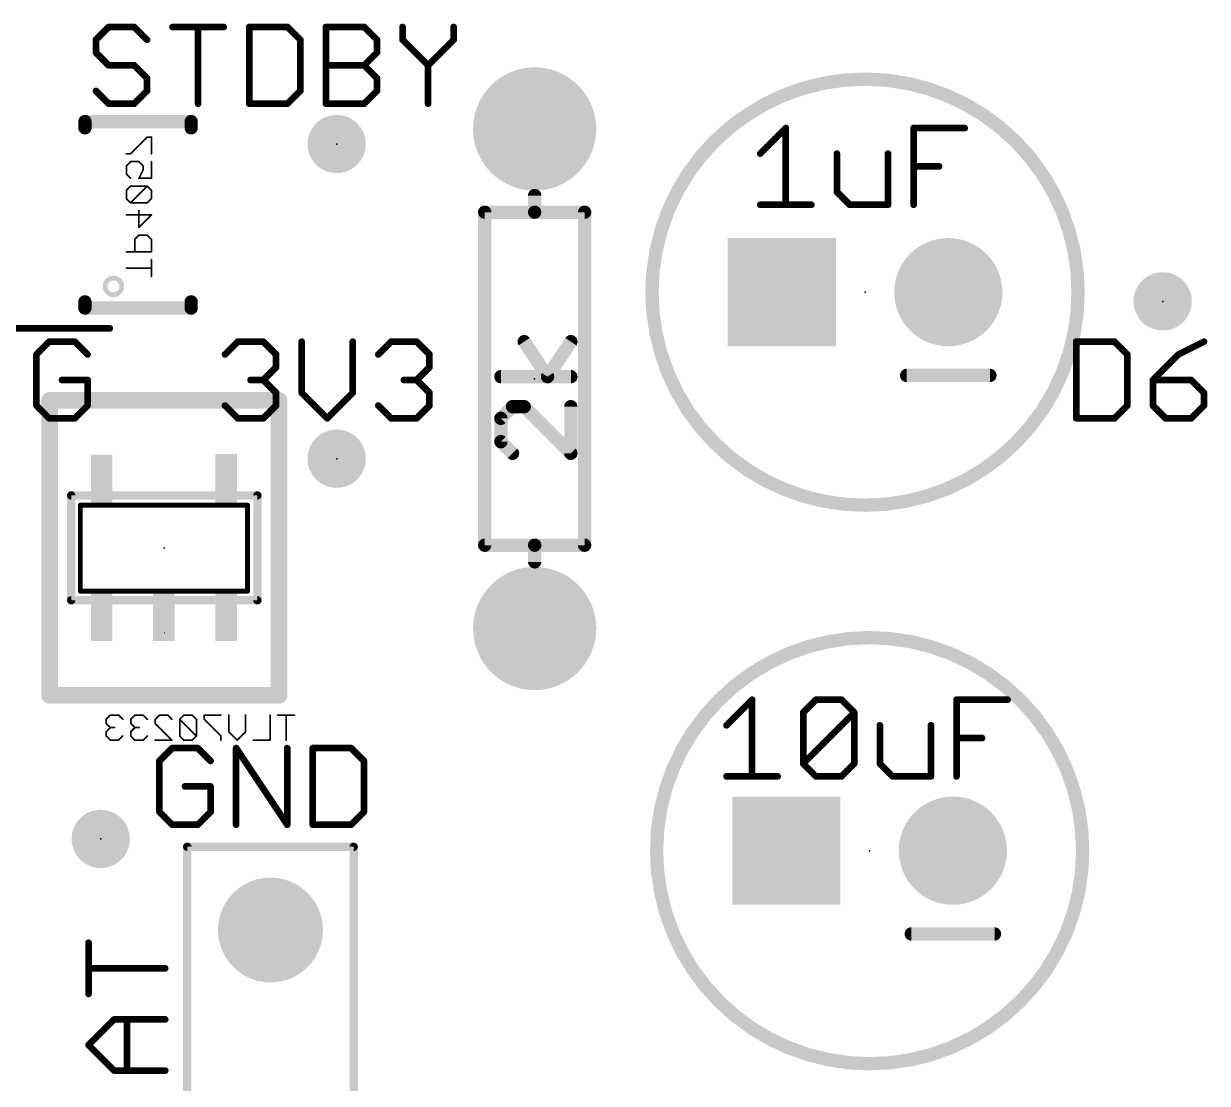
# Model space of a CAD drawing. Extents: x -2 to 100, y 0 to 44.
# Drawn here: x 13.23 to 31.28, y 12.07 to 28.24 of the extents above; entities that cross this region are included whole.
import ezdxf

# ---------------------------------------------------------------- set-up
doc = ezdxf.new("R2010")
doc.units = 0
for name, color, linetype in [('17', 94, 'CONTINUOUS'), ('21', 250, 'CONTINUOUS'), ('22', 250, 'CONTINUOUS'), ('23', 178, 'CONTINUOUS'), ('24', 178, 'CONTINUOUS'), ('25', 250, 'CONTINUOUS'), ('27', 250, 'CONTINUOUS'), ('28', 250, 'CONTINUOUS'), ('40', 174, 'CONTINUOUS'), ('52', 250, 'CONTINUOUS')]:
    doc.layers.add(name, color=color, linetype=linetype)

# ---------------------------------------------------------------- blocks, each defined once
blk = doc.blocks.new('ROUNDP')
at = {"const_width": 0.5}
blk.add_lwpolyline([(0, -0.25, 1), (0, 0.25, 1), (0, -0.25)], format="xyb", dxfattribs=at)
blk = doc.blocks.new('SQUAREP')
blk.add_solid([(-0.5, -0.5), (0.5, -0.5), (-0.5, 0.5), (0.5, 0.5)])
blk = doc.blocks.new('RECT')
blk.add_solid([(-0.5, -0.5), (0.5, -0.5), (-0.5, 0.5), (0.5, 0.5)])

msp = doc.modelspace()

# ---------------------------------------------------------------- linework, layer by layer
at = {"layer": '21'}
for points, const_width in [([(26.06, 20.89, 1), (26.06, 27.39, 1), (26.06, 20.89)], 0.2032), ([(21.0708, 25.614, 1), (20.9692, 25.614)], 0.1016), ([(20.3088, 25.36, 1), (20.2072, 25.36)], 0.1016), ([(20.258, 25.4108, 1), (20.258, 25.3092)], 0.1016), ([(21.02, 25.4108, 1), (21.02, 25.3092)], 0.1016), ([(21.02, 25.3092, 1), (21.02, 25.4108)], 0.1016), ([(21.8328, 25.36, 1), (21.7312, 25.36)], 0.1016), ([(21.782, 25.3092, 1), (21.782, 25.4108)], 0.1016), ([(20.9692, 25.36, 1), (21.0708, 25.36)], 0.1016), ([(20.9029, 23.4131, 1), (20.8183, 23.3567)], 0.1016), ([(21.6147, 23.3567, 1), (21.5301, 23.4131)], 0.1016), ([(20.5047, 22.9018, 1), (20.5047, 22.8002)], 0.1016), ([(21.5724, 22.8002, 1), (21.5724, 22.9018)], 0.1016), ([(26.695, 22.9208, 1), (26.695, 22.8192)], 0.1016), ([(27.965, 22.8192, 1), (27.965, 22.9208)], 0.1016), ([(21.1742, 22.8792, 1), (21.2588, 22.8229)], 0.1016), ([(21.1742, 22.8229, 1), (21.2588, 22.8792)], 0.1016), ([(20.6826, 22.4443, 1), (20.6826, 22.3427)], 0.1016), ([(20.7186, 22.3575, 1), (20.6467, 22.4294)], 0.1016), ([(20.8965, 22.4294, 1), (20.8247, 22.3575)], 0.1016), ([(20.8606, 22.3427, 1), (20.8606, 22.4443)], 0.1016), ([(21.6232, 22.3935, 1), (21.5216, 22.3935)], 0.1016), ([(20.5555, 22.2155, 1), (20.4539, 22.2155)], 0.1016), ([(20.4688, 22.2514, 1), (20.5406, 22.1796)], 0.1016), ([(20.5406, 21.8955, 1), (20.4688, 21.8237)], 0.1016), ([(20.4539, 21.8596, 1), (20.5555, 21.8596)], 0.1016), ([(20.6467, 21.6457, 1), (20.7186, 21.7176)], 0.1016), ([(21.5216, 21.6817, 1), (21.6232, 21.6817)], 0.1016), ([(21.5365, 21.6457, 1), (21.6083, 21.7176)], 0.1016), ([(20.258, 20.3308, 1), (20.258, 20.2292)], 0.1016), ([(20.2072, 20.28, 1), (20.3088, 20.28)], 0.1016), ([(21.02, 20.3308, 1), (21.02, 20.2292)], 0.1016), ([(21.0708, 20.28, 1), (20.9692, 20.28)], 0.1016), ([(21.02, 20.2292, 1), (21.02, 20.3308)], 0.1016), ([(21.7312, 20.28, 1), (21.8328, 20.28)], 0.1016), ([(21.782, 20.2292, 1), (21.782, 20.3308)], 0.1016), ([(20.9692, 20.026, 1), (21.0708, 20.026)], 0.1016), ([(26.13, 12.37, 1), (26.13, 18.87, 1), (26.13, 12.37)], 0.2032), ([(26.765, 14.4008, 1), (26.765, 14.2992)], 0.1016), ([(28.035, 14.2992, 1), (28.035, 14.4008)], 0.1016)]:
    msp.add_lwpolyline(points, format="xyb", dxfattribs=dict(at, const_width=const_width))
at = {"layer": '21', "const_width": 0.2032}
for points in [[(21.02, 25.36), (21.02, 25.614)], [(20.258, 20.28), (20.258, 25.36)], [(20.258, 25.36), (21.02, 25.36)], [(21.02, 25.36), (21.782, 25.36)], [(21.782, 25.36), (21.782, 20.28)], [(21.2165, 22.851), (20.8606, 23.3849)], [(21.5724, 23.3849), (21.2165, 22.851)], [(21.5724, 22.851), (20.5047, 22.851)], [(26.695, 22.87), (27.965, 22.87)], [(20.6826, 22.3935), (20.5047, 22.2155)], [(20.8606, 22.3935), (20.6826, 22.3935)], [(21.5724, 21.6817), (20.8606, 22.3935)], [(21.5724, 22.3935), (21.5724, 21.6817)], [(20.5047, 22.2155), (20.5047, 21.8596)], [(20.5047, 21.8596), (20.6826, 21.6817)], [(21.02, 20.28), (20.258, 20.28)], [(21.782, 20.28), (21.02, 20.28)], [(21.02, 20.28), (21.02, 20.026)], [(26.765, 14.35), (28.035, 14.35)]]:
    msp.add_lwpolyline(points, dxfattribs=at)
at = {"layer": '22'}
for points, const_width in [([(15.7804, 26.7424), (14.1596, 26.7424)], 0.2032), ([(14.1596, 26.7424), (14.1596, 26.6476)], 0.2032), ([(15.7804, 26.6476), (15.7804, 26.7424)], 0.2032), ([(14.1596, 23.9924), (14.1596, 23.8976)], 0.2032), ([(15.7804, 23.8976), (15.7804, 23.9924)], 0.2032), ([(14.1596, 23.8976), (15.7804, 23.8976)], 0.2032), ([(13.95, 21.04), (13.95, 19.44)], 0.127), ([(16.79, 19.44), (16.79, 21.04)], 0.127), ([(16.64, 20.89), (14.09, 20.89)], 0.075), ([(14.09, 20.89), (14.09, 19.58)], 0.075), ([(16.64, 19.58), (16.64, 20.89)], 0.075), ([(14.09, 19.58), (16.64, 19.58)], 0.075), ([(15.37, 18.95), (15.37, 18.94)], 0.01), ([(15.72, 9.33), (15.72, 15.68)], 0.127), ([(15.72, 15.68), (18.26, 15.68)], 0.127), ([(18.26, 15.68), (18.26, 9.33)], 0.127)]:
    msp.add_lwpolyline(points, dxfattribs=dict(at, const_width=const_width))
for points, const_width in [([(14.1596, 26.7932, 1), (14.1596, 26.6916)], 0.1016), ([(14.2104, 26.7424, 1), (14.1088, 26.7424)], 0.1016), ([(15.8312, 26.7424, 1), (15.7296, 26.7424)], 0.1016), ([(15.7804, 26.6916, 1), (15.7804, 26.7932)], 0.1016), ([(14.1088, 26.6476, 1), (14.2104, 26.6476)], 0.1016), ([(15.7296, 26.6476, 1), (15.8312, 26.6476)], 0.1016), ([(14.5953, 24.1919, 1), (14.5953, 24.2637, 1), (14.5953, 24.1919)], 0.254), ([(14.2104, 23.9924, 1), (14.1088, 23.9924)], 0.1016), ([(15.8312, 23.9924, 1), (15.7296, 23.9924)], 0.1016), ([(14.1596, 23.9484, 1), (14.1596, 23.8468)], 0.1016), ([(14.1088, 23.8976, 1), (14.2104, 23.8976)], 0.1016), ([(15.7296, 23.8976, 1), (15.8312, 23.8976)], 0.1016), ([(15.7804, 23.8468, 1), (15.7804, 23.9484)], 0.1016), ([(13.9818, 21.04, 1), (13.9183, 21.04)], 0.0635), ([(16.8217, 21.04, 1), (16.7583, 21.04)], 0.0635), ([(14.1088, 20.89, 1), (14.0712, 20.89)], 0.0375), ([(14.09, 20.9088, 1), (14.09, 20.8712)], 0.0375), ([(16.6588, 20.89, 1), (16.6212, 20.89)], 0.0375), ([(16.64, 20.8712, 1), (16.64, 20.9088)], 0.0375), ([(14.0712, 19.58, 1), (14.1088, 19.58)], 0.0375), ([(14.09, 19.5988, 1), (14.09, 19.5613)], 0.0375), ([(16.6212, 19.58, 1), (16.6588, 19.58)], 0.0375), ([(16.64, 19.5613, 1), (16.64, 19.5988)], 0.0375), ([(13.9183, 19.44, 1), (13.9818, 19.44)], 0.0635), ([(16.7583, 19.44, 1), (16.8217, 19.44)], 0.0635), ([(15.3725, 18.95, 1), (15.3675, 18.95)], 0.005), ([(15.3675, 18.94, 1), (15.3725, 18.94)], 0.005), ([(15.72, 15.7118, 1), (15.72, 15.6483)], 0.0635), ([(15.7518, 15.68, 1), (15.6883, 15.68)], 0.0635), ([(18.2918, 15.68, 1), (18.2283, 15.68)], 0.0635), ([(18.26, 15.6483, 1), (18.26, 15.7118)], 0.0635)]:
    msp.add_lwpolyline(points, format="xyb", dxfattribs=dict(at, const_width=const_width))
at = {"layer": '23'}
for p in [(18, 26.4), (26.06, 24.14), (30.6, 24), (21.02, 22.82), (18, 21.6), (14.4, 15.8), (26.13, 15.62)]:
    msp.add_point(p, dxfattribs=at)
at = {"layer": '24'}
for p in [(14.97, 25.32), (15.37, 20.24)]:
    msp.add_point(p, dxfattribs=at)
at = {"layer": '25', "const_width": 0.1016}
for points in [[(14.5222, 28.1852), (14.3273, 27.9903)], [(14.912, 28.1852), (14.5222, 28.1852)], [(15.1069, 27.9903), (14.912, 28.1852)], [(15.4967, 28.1852), (16.2763, 28.1852)], [(15.8865, 27.0158), (15.8865, 28.1852)], [(16.6661, 28.1852), (16.6661, 27.0158)], [(17.2508, 28.1852), (16.6661, 28.1852)], [(17.4457, 27.9903), (17.2508, 28.1852)], [(17.8355, 27.0158), (17.8355, 28.1852)], [(17.8355, 28.1852), (18.4202, 28.1852)], [(18.4202, 28.1852), (18.6151, 27.9903)], [(19.0049, 28.1852), (19.0049, 27.9903)], [(19.7845, 27.9903), (19.7845, 28.1852)], [(14.3273, 27.9903), (14.3273, 27.7954)], [(17.4457, 27.2107), (17.4457, 27.9903)], [(18.6151, 27.9903), (18.6151, 27.7954)], [(19.0049, 27.9903), (19.3947, 27.6005)], [(19.3947, 27.6005), (19.7845, 27.9903)], [(14.3273, 27.7954), (14.5222, 27.6005)], [(18.6151, 27.7954), (18.4202, 27.6005)], [(14.5222, 27.6005), (14.912, 27.6005)], [(14.912, 27.6005), (15.1069, 27.4056)], [(17.8355, 27.6005), (18.4202, 27.6005)], [(18.4202, 27.6005), (18.6151, 27.4056)], [(19.3947, 27.6005), (19.3947, 27.0158)], [(15.1069, 27.4056), (15.1069, 27.2107)], [(18.6151, 27.4056), (18.6151, 27.2107)], [(14.5222, 27.0158), (14.3273, 27.2107)], [(15.1069, 27.2107), (14.912, 27.0158)], [(17.2508, 27.0158), (17.4457, 27.2107)], [(18.6151, 27.2107), (18.4202, 27.0158)], [(14.912, 27.0158), (14.5222, 27.0158)], [(16.6661, 27.0158), (17.2508, 27.0158)], [(18.4202, 27.0158), (17.8355, 27.0158)], [(9.8612, 23.5874), (14.5388, 23.5874)], [(13.6151, 23.3852), (13.4202, 23.1903)], [(14.0049, 23.3852), (13.6151, 23.3852)], [(14.1998, 23.1903), (14.0049, 23.3852)], [(16.2967, 23.1903), (16.4916, 23.3852)], [(16.4916, 23.3852), (16.8814, 23.3852)], [(16.8814, 23.3852), (17.0763, 23.1903)], [(17.4661, 23.3852), (17.4661, 22.6056)], [(18.2457, 22.6056), (18.2457, 23.3852)], [(18.6355, 23.1903), (18.8304, 23.3852)], [(18.8304, 23.3852), (19.2202, 23.3852)], [(19.2202, 23.3852), (19.4151, 23.1903)], [(29.2814, 23.3852), (29.2814, 22.2158)], [(29.8661, 23.3852), (29.2814, 23.3852)], [(30.061, 23.1903), (29.8661, 23.3852)], [(31.2304, 23.3852), (30.8406, 23.1903)], [(13.4202, 23.1903), (13.4202, 22.4107)], [(17.0763, 23.1903), (17.0763, 22.9954)], [(19.4151, 23.1903), (19.4151, 22.9954)], [(30.061, 22.4107), (30.061, 23.1903)], [(30.8406, 23.1903), (30.4508, 22.8005)], [(17.0763, 22.9954), (16.8814, 22.8005)], [(19.4151, 22.9954), (19.2202, 22.8005)], [(14.1998, 22.8005), (13.81, 22.8005)], [(14.1998, 22.4107), (14.1998, 22.8005)], [(16.8814, 22.8005), (16.6865, 22.8005)], [(16.8814, 22.8005), (17.0763, 22.6056)], [(19.2202, 22.8005), (19.0253, 22.8005)], [(19.2202, 22.8005), (19.4151, 22.6056)], [(30.4508, 22.8005), (30.4508, 22.4107)], [(31.0355, 22.8005), (30.4508, 22.8005)], [(31.2304, 22.6056), (31.0355, 22.8005)], [(17.0763, 22.6056), (17.0763, 22.4107)], [(17.4661, 22.6056), (17.8559, 22.2158)], [(17.8559, 22.2158), (18.2457, 22.6056)], [(19.4151, 22.6056), (19.4151, 22.4107)], [(31.2304, 22.4107), (31.2304, 22.6056)], [(13.4202, 22.4107), (13.6151, 22.2158)], [(14.0049, 22.2158), (14.1998, 22.4107)], [(16.4916, 22.2158), (16.2967, 22.4107)], [(17.0763, 22.4107), (16.8814, 22.2158)], [(18.8304, 22.2158), (18.6355, 22.4107)], [(19.4151, 22.4107), (19.2202, 22.2158)], [(29.8661, 22.2158), (30.061, 22.4107)], [(30.4508, 22.4107), (30.6457, 22.2158)], [(31.0355, 22.2158), (31.2304, 22.4107)], [(13.6151, 22.2158), (14.0049, 22.2158)], [(16.8814, 22.2158), (16.4916, 22.2158)], [(19.2202, 22.2158), (18.8304, 22.2158)], [(29.2814, 22.2158), (29.8661, 22.2158)], [(30.6457, 22.2158), (31.0355, 22.2158)], [(15.4916, 17.1852), (15.2967, 16.9903)], [(15.8814, 17.1852), (15.4916, 17.1852)], [(16.0763, 16.9903), (15.8814, 17.1852)], [(16.4661, 16.0158), (16.4661, 17.1852)], [(16.4661, 17.1852), (17.2457, 16.0158)], [(17.2457, 16.0158), (17.2457, 17.1852)], [(17.6355, 17.1852), (17.6355, 16.0158)], [(18.2202, 17.1852), (17.6355, 17.1852)], [(18.4151, 16.9903), (18.2202, 17.1852)], [(15.2967, 16.9903), (15.2967, 16.2107)], [(18.4151, 16.2107), (18.4151, 16.9903)], [(16.0763, 16.6005), (15.6865, 16.6005)], [(16.0763, 16.2107), (16.0763, 16.6005)], [(15.2967, 16.2107), (15.4916, 16.0158)], [(15.8814, 16.0158), (16.0763, 16.2107)], [(18.2202, 16.0158), (18.4151, 16.2107)], [(15.4916, 16.0158), (15.8814, 16.0158)], [(17.6355, 16.0158), (18.2202, 16.0158)], [(14.2148, 13.4355), (14.2148, 14.2151)], [(15.3842, 13.8253), (14.2148, 13.8253)], [(14.2148, 12.6559), (14.6046, 13.0457)], [(14.6046, 13.0457), (15.3842, 13.0457)], [(14.7995, 12.2661), (14.7995, 13.0457)], [(14.6046, 12.2661), (14.2148, 12.6559)], [(15.3842, 12.2661), (14.6046, 12.2661)]]:
    msp.add_lwpolyline(points, dxfattribs=at)
at = {"layer": '25', "const_width": 0.0508}
for points in [[(14.5222, 28.2106, 1), (14.5222, 28.1598)], [(14.5402, 28.1672, 1), (14.5042, 28.2032)], [(14.93, 28.2032, 1), (14.894, 28.1672)], [(14.912, 28.1598, 1), (14.912, 28.2106)], [(15.4967, 28.2106, 1), (15.4967, 28.1598)], [(15.9119, 28.1852, 1), (15.8611, 28.1852)], [(16.2763, 28.1598, 1), (16.2763, 28.2106)], [(16.6915, 28.1852, 1), (16.6407, 28.1852)], [(16.6661, 28.2106, 1), (16.6661, 28.1598)], [(17.2688, 28.2032, 1), (17.2328, 28.1672)], [(17.2508, 28.1598, 1), (17.2508, 28.2106)], [(17.8609, 28.1852, 1), (17.8101, 28.1852)], [(17.8355, 28.2106, 1), (17.8355, 28.1598)], [(18.4382, 28.2032, 1), (18.4022, 28.1672)], [(18.4202, 28.1598, 1), (18.4202, 28.2106)], [(19.0303, 28.1852, 1), (18.9795, 28.1852)], [(19.8099, 28.1852, 1), (19.7591, 28.1852)], [(14.3093, 28.0083, 1), (14.3453, 27.9723)], [(14.3527, 27.9903, 1), (14.3019, 27.9903)], [(15.0889, 27.9723, 1), (15.1249, 28.0083)], [(17.4711, 27.9903, 1), (17.4203, 27.9903)], [(17.4277, 27.9723, 1), (17.4637, 28.0083)], [(18.6405, 27.9903, 1), (18.5897, 27.9903)], [(18.5971, 27.9723, 1), (18.6331, 28.0083)], [(19.0229, 28.0083, 1), (18.9869, 27.9723)], [(18.9795, 27.9903, 1), (19.0303, 27.9903)], [(19.7591, 27.9903, 1), (19.8099, 27.9903)], [(19.8024, 27.9723, 1), (19.7665, 28.0083)], [(14.3453, 27.8134, 1), (14.3093, 27.7774)], [(14.3019, 27.7954, 1), (14.3527, 27.7954)], [(18.5897, 27.7954, 1), (18.6405, 27.7954)], [(18.6331, 27.7774, 1), (18.5971, 27.8134)], [(14.5222, 27.6259, 1), (14.5222, 27.5751)], [(14.5042, 27.5825, 1), (14.5402, 27.6185)], [(14.93, 27.6185, 1), (14.894, 27.5825)], [(14.912, 27.5751, 1), (14.912, 27.6259)], [(17.8355, 27.6259, 1), (17.8355, 27.5751)], [(18.4382, 27.6185, 1), (18.4022, 27.5825)], [(18.4022, 27.6185, 1), (18.4382, 27.5825)], [(18.4202, 27.5751, 1), (18.4202, 27.6259)], [(19.3767, 27.6185, 1), (19.4126, 27.5825)], [(19.4201, 27.6005, 1), (19.3693, 27.6005)], [(19.3767, 27.5825, 1), (19.4126, 27.6185)], [(15.1323, 27.4056, 1), (15.0815, 27.4056)], [(15.0889, 27.3876, 1), (15.1249, 27.4236)], [(18.6405, 27.4056, 1), (18.5897, 27.4056)], [(18.5971, 27.3876, 1), (18.6331, 27.4236)], [(14.3453, 27.2287, 1), (14.3093, 27.1927)], [(15.0815, 27.2107, 1), (15.1323, 27.2107)], [(15.1249, 27.1927, 1), (15.0889, 27.2287)], [(17.4203, 27.2107, 1), (17.4711, 27.2107)], [(17.4637, 27.1927, 1), (17.4277, 27.2287)], [(18.5897, 27.2107, 1), (18.6405, 27.2107)], [(18.6331, 27.1927, 1), (18.5971, 27.2287)], [(14.5222, 27.0412, 1), (14.5222, 26.9904)], [(14.5042, 26.9978, 1), (14.5402, 27.0338)], [(14.894, 27.0338, 1), (14.93, 26.9978)], [(14.912, 26.9904, 1), (14.912, 27.0412)], [(15.8611, 27.0158, 1), (15.9119, 27.0158)], [(16.6661, 27.0412, 1), (16.6661, 26.9904)], [(16.6407, 27.0158, 1), (16.6915, 27.0158)], [(17.2328, 27.0338, 1), (17.2688, 26.9978)], [(17.2508, 26.9904, 1), (17.2508, 27.0412)], [(17.8355, 27.0412, 1), (17.8355, 26.9904)], [(17.8101, 27.0158, 1), (17.8609, 27.0158)], [(18.4022, 27.0338, 1), (18.4382, 26.9978)], [(18.4202, 26.9904, 1), (18.4202, 27.0412)], [(19.3693, 27.0158, 1), (19.4201, 27.0158)], [(14.5388, 23.562, 1), (14.5388, 23.6128)], [(13.6151, 23.4106, 1), (13.6151, 23.3598)], [(13.6331, 23.3672, 1), (13.5971, 23.4032)], [(14.0229, 23.4032, 1), (13.9869, 23.3672)], [(14.0049, 23.3598, 1), (14.0049, 23.4106)], [(16.4916, 23.4106, 1), (16.4916, 23.3598)], [(16.5096, 23.3672, 1), (16.4736, 23.4032)], [(16.8994, 23.4032, 1), (16.8634, 23.3672)], [(16.8814, 23.3598, 1), (16.8814, 23.4106)], [(17.4915, 23.3852, 1), (17.4407, 23.3852)], [(18.2711, 23.3852, 1), (18.2203, 23.3852)], [(18.8304, 23.4106, 1), (18.8304, 23.3598)], [(18.8484, 23.3672, 1), (18.8124, 23.4032)], [(19.2382, 23.4032, 1), (19.2022, 23.3672)], [(19.2202, 23.3598, 1), (19.2202, 23.4106)], [(29.3068, 23.3852, 1), (29.256, 23.3852)], [(29.2814, 23.4106, 1), (29.2814, 23.3598)], [(29.8841, 23.4032, 1), (29.8481, 23.3672)], [(29.8661, 23.3598, 1), (29.8661, 23.4106)], [(31.2418, 23.3625, 1), (31.219, 23.4079)], [(13.4022, 23.2083, 1), (13.4382, 23.1723)], [(13.4456, 23.1903, 1), (13.3948, 23.1903)], [(14.1818, 23.1723, 1), (14.2178, 23.2083)], [(16.2787, 23.2083, 1), (16.3147, 23.1723)], [(17.1017, 23.1903, 1), (17.0509, 23.1903)], [(17.0583, 23.1723, 1), (17.0943, 23.2083)], [(18.6175, 23.2083, 1), (18.6535, 23.1723)], [(19.4405, 23.1903, 1), (19.3897, 23.1903)], [(19.3971, 23.1723, 1), (19.4331, 23.2083)], [(30.0864, 23.1903, 1), (30.0356, 23.1903)], [(30.043, 23.1723, 1), (30.079, 23.2083)], [(30.8292, 23.213, 1), (30.852, 23.1676)], [(30.8586, 23.1723, 1), (30.8226, 23.2083)], [(17.0509, 22.9954, 1), (17.1017, 22.9954)], [(17.0943, 22.9774, 1), (17.0583, 23.0134)], [(19.3897, 22.9954, 1), (19.4405, 22.9954)], [(19.4331, 22.9774, 1), (19.3971, 23.0134)], [(13.81, 22.8259, 1), (13.81, 22.7751)], [(14.2252, 22.8005, 1), (14.1744, 22.8005)], [(14.1998, 22.7751, 1), (14.1998, 22.8259)], [(16.6865, 22.8259, 1), (16.6865, 22.7751)], [(16.8994, 22.8185, 1), (16.8634, 22.7825)], [(16.8634, 22.8185, 1), (16.8994, 22.7825)], [(16.8814, 22.7751, 1), (16.8814, 22.8259)], [(19.0253, 22.8259, 1), (19.0253, 22.7751)], [(19.2382, 22.8185, 1), (19.2022, 22.7825)], [(19.2022, 22.8185, 1), (19.2382, 22.7825)], [(19.2202, 22.7751, 1), (19.2202, 22.8259)], [(30.4328, 22.8185, 1), (30.4688, 22.7825)], [(30.4762, 22.8005, 1), (30.4254, 22.8005)], [(30.4508, 22.8259, 1), (30.4508, 22.7751)], [(31.0535, 22.8185, 1), (31.0175, 22.7825)], [(31.0355, 22.7751, 1), (31.0355, 22.8259)], [(17.1017, 22.6056, 1), (17.0509, 22.6056)], [(17.0583, 22.5876, 1), (17.0943, 22.6236)], [(17.4841, 22.6236, 1), (17.4481, 22.5876)], [(17.4407, 22.6056, 1), (17.4915, 22.6056)], [(18.2203, 22.6056, 1), (18.2711, 22.6056)], [(18.2637, 22.5876, 1), (18.2277, 22.6236)], [(19.4405, 22.6056, 1), (19.3897, 22.6056)], [(19.3971, 22.5876, 1), (19.4331, 22.6236)], [(31.2558, 22.6056, 1), (31.205, 22.6056)], [(31.2124, 22.5876, 1), (31.2484, 22.6236)], [(13.4382, 22.4287, 1), (13.4022, 22.3927)], [(13.3948, 22.4107, 1), (13.4456, 22.4107)], [(14.1744, 22.4107, 1), (14.2252, 22.4107)], [(14.2178, 22.3927, 1), (14.1818, 22.4287)], [(16.3147, 22.4287, 1), (16.2787, 22.3927)], [(17.0509, 22.4107, 1), (17.1017, 22.4107)], [(17.0943, 22.3927, 1), (17.0583, 22.4287)], [(18.6535, 22.4287, 1), (18.6175, 22.3927)], [(19.3897, 22.4107, 1), (19.4405, 22.4107)], [(19.4331, 22.3927, 1), (19.3971, 22.4287)], [(30.0356, 22.4107, 1), (30.0864, 22.4107)], [(30.079, 22.3927, 1), (30.043, 22.4287)], [(30.4688, 22.4287, 1), (30.4328, 22.3927)], [(30.4254, 22.4107, 1), (30.4762, 22.4107)], [(31.205, 22.4107, 1), (31.2558, 22.4107)], [(31.2484, 22.3927, 1), (31.2124, 22.4287)], [(13.6151, 22.2412, 1), (13.6151, 22.1904)], [(13.5971, 22.1978, 1), (13.6331, 22.2338)], [(13.9869, 22.2338, 1), (14.0229, 22.1978)], [(14.0049, 22.1904, 1), (14.0049, 22.2412)], [(16.4916, 22.2412, 1), (16.4916, 22.1904)], [(16.4736, 22.1978, 1), (16.5096, 22.2338)], [(16.8634, 22.2338, 1), (16.8994, 22.1978)], [(16.8814, 22.1904, 1), (16.8814, 22.2412)], [(17.8379, 22.2338, 1), (17.8739, 22.1978)], [(17.8379, 22.1978, 1), (17.8739, 22.2338)], [(18.8304, 22.2412, 1), (18.8304, 22.1904)], [(18.8124, 22.1978, 1), (18.8484, 22.2338)], [(19.2022, 22.2338, 1), (19.2382, 22.1978)], [(19.2202, 22.1904, 1), (19.2202, 22.2412)], [(29.2814, 22.2412, 1), (29.2814, 22.1904)], [(29.256, 22.2158, 1), (29.3068, 22.2158)], [(29.8481, 22.2338, 1), (29.8841, 22.1978)], [(29.8661, 22.1904, 1), (29.8661, 22.2412)], [(30.6457, 22.2412, 1), (30.6457, 22.1904)], [(30.6277, 22.1978, 1), (30.6637, 22.2338)], [(31.0175, 22.2338, 1), (31.0535, 22.1978)], [(31.0355, 22.1904, 1), (31.0355, 22.2412)], [(15.4916, 17.2106, 1), (15.4916, 17.1598)], [(15.5096, 17.1672, 1), (15.4736, 17.2032)], [(15.8994, 17.2032, 1), (15.8634, 17.1672)], [(15.8814, 17.1598, 1), (15.8814, 17.2106)], [(16.4915, 17.1852, 1), (16.4407, 17.1852)], [(16.4872, 17.1993, 1), (16.445, 17.1711)], [(17.2711, 17.1852, 1), (17.2203, 17.1852)], [(17.6609, 17.1852, 1), (17.6101, 17.1852)], [(17.6355, 17.2106, 1), (17.6355, 17.1598)], [(18.2382, 17.2032, 1), (18.2022, 17.1672)], [(18.2202, 17.1598, 1), (18.2202, 17.2106)], [(15.2787, 17.0083, 1), (15.3147, 16.9723)], [(15.3221, 16.9903, 1), (15.2713, 16.9903)], [(16.0583, 16.9723, 1), (16.0943, 17.0083)], [(18.4405, 16.9903, 1), (18.3897, 16.9903)], [(18.3971, 16.9723, 1), (18.4331, 17.0083)], [(15.6865, 16.6259, 1), (15.6865, 16.5751)], [(16.1017, 16.6005, 1), (16.0509, 16.6005)], [(16.0763, 16.5751, 1), (16.0763, 16.6259)], [(15.3147, 16.2287, 1), (15.2787, 16.1927)], [(16.0943, 16.1927, 1), (16.0583, 16.2287)], [(18.4331, 16.1927, 1), (18.3971, 16.2287)], [(15.2713, 16.2107, 1), (15.3221, 16.2107)], [(16.0509, 16.2107, 1), (16.1017, 16.2107)], [(18.3897, 16.2107, 1), (18.4405, 16.2107)], [(15.4916, 16.0412, 1), (15.4916, 15.9904)], [(15.4736, 15.9978, 1), (15.5096, 16.0338)], [(15.8634, 16.0338, 1), (15.8994, 15.9978)], [(15.8814, 15.9904, 1), (15.8814, 16.0412)], [(16.4407, 16.0158, 1), (16.4915, 16.0158)], [(17.2203, 16.0158, 1), (17.2711, 16.0158)], [(17.2246, 16.0017, 1), (17.2668, 16.0299)], [(17.6355, 16.0412, 1), (17.6355, 15.9904)], [(17.6101, 16.0158, 1), (17.6609, 16.0158)], [(18.2022, 16.0338, 1), (18.2382, 15.9978)], [(18.2202, 15.9904, 1), (18.2202, 16.0412)], [(14.2402, 14.2151, 1), (14.1894, 14.2151)], [(14.2148, 13.8507, 1), (14.2148, 13.7999)], [(15.3842, 13.7999, 1), (15.3842, 13.8507)], [(14.1894, 13.4355, 1), (14.2402, 13.4355)], [(14.6046, 13.0711, 1), (14.6046, 13.0203)], [(14.6226, 13.0277, 1), (14.5866, 13.0637)], [(14.8249, 13.0457, 1), (14.7741, 13.0457)], [(15.3842, 13.0203, 1), (15.3842, 13.0711)], [(14.2328, 12.6739, 1), (14.1968, 12.6379)], [(14.1968, 12.6739, 1), (14.2328, 12.6379)], [(14.6046, 12.2915, 1), (14.6046, 12.2407)], [(14.5866, 12.2481, 1), (14.6226, 12.2841)], [(14.7741, 12.2661, 1), (14.8249, 12.2661)], [(15.3842, 12.2407, 1), (15.3842, 12.2915)]]:
    msp.add_lwpolyline(points, format="xyb", dxfattribs=at)
at = {"layer": '27', "const_width": 0.1016}
for points in [[(24.4617, 26.2534), (24.8515, 26.6432)], [(24.8515, 26.6432), (24.8515, 25.4738)], [(26.8005, 25.4738), (26.8005, 26.6432)], [(26.8005, 26.6432), (27.5801, 26.6432)], [(25.6311, 26.2534), (25.6311, 25.6687)], [(26.4107, 25.4738), (26.4107, 26.2534)], [(26.8005, 26.0585), (27.1903, 26.0585)], [(25.6311, 25.6687), (25.826, 25.4738)], [(24.4617, 25.4738), (25.2413, 25.4738)], [(25.826, 25.4738), (26.4107, 25.4738)], [(23.947, 17.5334), (24.3368, 17.9232)], [(24.3368, 17.9232), (24.3368, 16.7538)], [(25.1164, 17.7283), (25.3113, 17.9232)], [(25.3113, 17.9232), (25.7011, 17.9232)], [(25.7011, 17.9232), (25.896, 17.7283)], [(27.4552, 16.7538), (27.4552, 17.9232)], [(27.4552, 17.9232), (28.2348, 17.9232)], [(25.1164, 16.9487), (25.1164, 17.7283)], [(25.1164, 16.9487), (25.896, 17.7283)], [(25.896, 17.7283), (25.896, 16.9487)], [(26.2858, 17.5334), (26.2858, 16.9487)], [(27.0654, 16.7538), (27.0654, 17.5334)], [(27.4552, 17.3385), (27.845, 17.3385)], [(25.3113, 16.7538), (25.1164, 16.9487)], [(25.896, 16.9487), (25.7011, 16.7538)], [(26.2858, 16.9487), (26.4807, 16.7538)], [(23.947, 16.7538), (24.7266, 16.7538)], [(25.7011, 16.7538), (25.3113, 16.7538)], [(26.4807, 16.7538), (27.0654, 16.7538)]]:
    msp.add_lwpolyline(points, dxfattribs=at)
at = {"layer": '27', "const_width": 0.0508}
for points in [[(24.8769, 26.6432, 1), (24.8261, 26.6432)], [(24.8695, 26.6252, 1), (24.8335, 26.6612)], [(26.8259, 26.6432, 1), (26.7751, 26.6432)], [(26.8005, 26.6686, 1), (26.8005, 26.6178)], [(27.5801, 26.6178, 1), (27.5801, 26.6686)], [(24.4437, 26.2714, 1), (24.4797, 26.2354)], [(25.6565, 26.2534, 1), (25.6057, 26.2534)], [(26.4361, 26.2534, 1), (26.3853, 26.2534)], [(26.8005, 26.0839, 1), (26.8005, 26.0331)], [(27.1903, 26.0331, 1), (27.1903, 26.0839)], [(25.6491, 25.6867, 1), (25.6131, 25.6507)], [(25.6057, 25.6687, 1), (25.6565, 25.6687)], [(24.4617, 25.4992, 1), (24.4617, 25.4484)], [(24.8261, 25.4738, 1), (24.8769, 25.4738)], [(25.2413, 25.4484, 1), (25.2413, 25.4992)], [(25.826, 25.4992, 1), (25.826, 25.4484)], [(25.808, 25.4558, 1), (25.844, 25.4918)], [(26.3853, 25.4738, 1), (26.4361, 25.4738)], [(26.4107, 25.4484, 1), (26.4107, 25.4992)], [(26.7751, 25.4738, 1), (26.8259, 25.4738)], [(24.3622, 17.9232, 1), (24.3114, 17.9232)], [(24.3548, 17.9052, 1), (24.3188, 17.9412)], [(25.3113, 17.9486, 1), (25.3113, 17.8978)], [(25.3293, 17.9052, 1), (25.2933, 17.9412)], [(25.7191, 17.9412, 1), (25.6831, 17.9052)], [(25.7011, 17.8978, 1), (25.7011, 17.9486)], [(27.4806, 17.9232, 1), (27.4298, 17.9232)], [(27.4552, 17.9486, 1), (27.4552, 17.8978)], [(28.2348, 17.8978, 1), (28.2348, 17.9486)], [(25.0984, 17.7463, 1), (25.1344, 17.7103)], [(25.1418, 17.7283, 1), (25.091, 17.7283)], [(25.9214, 17.7283, 1), (25.8706, 17.7283)], [(25.914, 17.7103, 1), (25.878, 17.7463)], [(25.878, 17.7103, 1), (25.914, 17.7463)], [(23.929, 17.5514, 1), (23.965, 17.5154)], [(26.3112, 17.5334, 1), (26.2604, 17.5334)], [(27.0908, 17.5334, 1), (27.04, 17.5334)], [(27.4552, 17.3639, 1), (27.4552, 17.3131)], [(27.845, 17.3131, 1), (27.845, 17.3639)], [(25.1344, 16.9667, 1), (25.0984, 16.9307)], [(25.0984, 16.9667, 1), (25.1344, 16.9307)], [(25.091, 16.9487, 1), (25.1418, 16.9487)], [(25.8706, 16.9487, 1), (25.9214, 16.9487)], [(25.914, 16.9307, 1), (25.878, 16.9667)], [(26.3038, 16.9667, 1), (26.2678, 16.9307)], [(26.2604, 16.9487, 1), (26.3112, 16.9487)], [(23.947, 16.7792, 1), (23.947, 16.7284)], [(24.7266, 16.7284, 1), (24.7266, 16.7792)], [(25.3113, 16.7792, 1), (25.3113, 16.7284)], [(25.2933, 16.7358, 1), (25.3293, 16.7718)], [(25.6831, 16.7718, 1), (25.7191, 16.7358)], [(25.7011, 16.7284, 1), (25.7011, 16.7792)], [(26.4807, 16.7792, 1), (26.4807, 16.7284)], [(26.4627, 16.7358, 1), (26.4987, 16.7718)], [(27.0654, 16.7284, 1), (27.0654, 16.7792)], [(24.3114, 16.7538, 1), (24.3622, 16.7538)], [(27.04, 16.7538, 1), (27.0908, 16.7538)], [(27.4298, 16.7538, 1), (27.4806, 16.7538)]]:
    msp.add_lwpolyline(points, format="xyb", dxfattribs=at)
at = {"layer": '28', "const_width": 0.0254}
for points in [[(15.11, 26.5054), (14.8558, 26.2512)], [(15.1735, 26.5054), (15.11, 26.5054)], [(15.1735, 26.2512), (15.1735, 26.5054)], [(14.8558, 26.2512), (14.7922, 26.2512)], [(14.8558, 26.1312), (14.7922, 26.0677)], [(14.7922, 26.0677), (14.7922, 25.9406)], [(14.9829, 26.1312), (14.8558, 26.1312)], [(15.0464, 26.0677), (14.9829, 26.1312)], [(14.9829, 25.877), (15.0464, 26.0041)], [(15.0464, 26.0041), (15.0464, 26.0677)], [(15.1735, 26.1312), (15.1735, 25.877)], [(14.7922, 25.9406), (14.8558, 25.877)], [(15.1735, 25.877), (14.9829, 25.877)], [(14.8558, 25.757), (14.7922, 25.6935)], [(14.7922, 25.6935), (14.7922, 25.5664)], [(15.11, 25.757), (14.8558, 25.757)], [(14.8558, 25.5028), (15.11, 25.757)], [(15.1735, 25.6935), (15.11, 25.757)], [(15.1735, 25.5664), (15.1735, 25.6935)], [(14.7922, 25.5664), (14.8558, 25.5028)], [(14.8558, 25.5028), (15.11, 25.5028)], [(15.11, 25.5028), (15.1735, 25.5664)], [(14.7922, 25.3193), (15.1735, 25.3193)], [(14.9829, 25.1286), (14.9829, 25.3828)], [(15.1735, 25.3193), (14.9829, 25.1286)], [(14.9829, 25.0086), (14.9193, 24.9451)], [(14.9193, 24.9451), (14.9193, 24.7544)], [(15.11, 25.0086), (14.9829, 25.0086)], [(15.1735, 24.9451), (15.11, 25.0086)], [(15.1735, 24.7544), (15.1735, 24.9451)], [(14.7922, 24.7544), (15.1735, 24.7544)], [(15.1735, 24.3802), (15.1735, 24.6344)], [(14.7922, 24.5073), (15.1735, 24.5073)], [(14.5472, 17.6876), (14.4836, 17.6241)], [(14.6743, 17.6876), (14.5472, 17.6876)], [(14.7379, 17.6241), (14.6743, 17.6876)], [(14.9214, 17.6876), (14.8578, 17.6241)], [(15.0485, 17.6876), (14.9214, 17.6876)], [(15.1121, 17.6241), (15.0485, 17.6876)], [(15.2321, 17.6241), (15.2956, 17.6876)], [(15.2956, 17.6876), (15.4227, 17.6876)], [(15.4227, 17.6876), (15.4863, 17.6241)], [(15.6698, 17.6876), (15.6063, 17.6241)], [(15.7969, 17.6876), (15.6698, 17.6876)], [(15.8605, 17.6241), (15.7969, 17.6876)], [(16.2347, 17.6876), (15.9805, 17.6876)], [(15.9805, 17.6876), (15.9805, 17.6241)], [(16.3547, 17.4334), (16.3547, 17.6876)], [(16.6089, 17.6876), (16.6089, 17.4334)], [(16.9831, 17.6876), (16.9831, 17.3063)], [(17.3573, 17.6876), (17.1031, 17.6876)], [(17.2302, 17.3063), (17.2302, 17.6876)], [(14.4836, 17.6241), (14.4836, 17.5605)], [(14.4836, 17.5605), (14.5472, 17.497)], [(14.8578, 17.6241), (14.8578, 17.5605)], [(14.8578, 17.5605), (14.9214, 17.497)], [(15.2321, 17.5605), (15.2321, 17.6241)], [(15.4863, 17.3063), (15.2321, 17.5605)], [(15.6063, 17.6241), (15.6063, 17.3699)], [(15.8605, 17.3699), (15.6063, 17.6241)], [(15.8605, 17.3699), (15.8605, 17.6241)], [(15.9805, 17.6241), (16.2347, 17.3699)], [(14.5472, 17.497), (14.4836, 17.4334)], [(14.4836, 17.4334), (14.4836, 17.3699)], [(14.4836, 17.3699), (14.5472, 17.3063)], [(14.5472, 17.497), (14.6108, 17.497)], [(14.6743, 17.3063), (14.7379, 17.3699)], [(14.9214, 17.497), (14.8578, 17.4334)], [(14.8578, 17.4334), (14.8578, 17.3699)], [(14.8578, 17.3699), (14.9214, 17.3063)], [(14.9214, 17.497), (14.985, 17.497)], [(15.0485, 17.3063), (15.1121, 17.3699)], [(15.6063, 17.3699), (15.6698, 17.3063)], [(15.7969, 17.3063), (15.8605, 17.3699)], [(16.2347, 17.3699), (16.2347, 17.3063)], [(16.4818, 17.3063), (16.3547, 17.4334)], [(16.6089, 17.4334), (16.4818, 17.3063)], [(14.5472, 17.3063), (14.6743, 17.3063)], [(14.9214, 17.3063), (15.0485, 17.3063)], [(15.2321, 17.3063), (15.4863, 17.3063)], [(15.6698, 17.3063), (15.7969, 17.3063)], [(16.9831, 17.3063), (16.7289, 17.3063)]]:
    msp.add_lwpolyline(points, dxfattribs=at)
at = {"layer": '28', "const_width": 0.0127}
for points in [[(15.11, 26.5118, 1), (15.11, 26.4991)], [(15.1145, 26.501, 1), (15.1055, 26.5099)], [(15.1799, 26.5054, 1), (15.1672, 26.5054)], [(15.1735, 26.4991, 1), (15.1735, 26.5118)], [(14.7922, 26.2576, 1), (14.7922, 26.2449)], [(14.8513, 26.2557, 1), (14.8602, 26.2467)], [(14.8558, 26.2449, 1), (14.8558, 26.2576)], [(15.1672, 26.2512, 1), (15.1799, 26.2512)], [(14.7986, 26.0677, 1), (14.7859, 26.0677)], [(14.7877, 26.0722, 1), (14.7967, 26.0632)], [(14.8558, 26.1376, 1), (14.8558, 26.1249)], [(14.8602, 26.1268, 1), (14.8513, 26.1357)], [(14.9874, 26.1357, 1), (14.9784, 26.1268)], [(14.9829, 26.1249, 1), (14.9829, 26.1376)], [(15.0528, 26.0677, 1), (15.0401, 26.0677)], [(15.0401, 26.0041, 1), (15.0528, 26.0041)], [(15.0521, 26.0013, 1), (15.0407, 26.007)], [(15.0419, 26.0632, 1), (15.0509, 26.0722)], [(15.1799, 26.1312, 1), (15.1672, 26.1312)], [(14.7967, 25.9451, 1), (14.7877, 25.9361)], [(14.7859, 25.9406, 1), (14.7986, 25.9406)], [(14.8513, 25.8725, 1), (14.8602, 25.8815)], [(14.9829, 25.8834, 1), (14.9829, 25.8707)], [(14.9772, 25.8799, 1), (14.9885, 25.8742)], [(15.1672, 25.877, 1), (15.1799, 25.877)], [(15.1735, 25.8707, 1), (15.1735, 25.8834)], [(14.7986, 25.6935, 1), (14.7859, 25.6935)], [(14.7877, 25.698, 1), (14.7967, 25.689)], [(14.8558, 25.7634, 1), (14.8558, 25.7507)], [(14.8602, 25.7525, 1), (14.8513, 25.7615)], [(15.1145, 25.7615, 1), (15.1055, 25.7525)], [(15.1145, 25.7525, 1), (15.1055, 25.7615)], [(15.11, 25.7507, 1), (15.11, 25.7634)], [(15.1799, 25.6935, 1), (15.1672, 25.6935)], [(15.169, 25.689, 1), (15.178, 25.698)], [(14.7967, 25.5709, 1), (14.7877, 25.5619)], [(14.7859, 25.5664, 1), (14.7986, 25.5664)], [(14.8558, 25.5092, 1), (14.8558, 25.4965)], [(14.8513, 25.5073, 1), (14.8602, 25.4983)], [(14.8513, 25.4983, 1), (14.8602, 25.5073)], [(15.1055, 25.5073, 1), (15.1145, 25.4983)], [(15.11, 25.4965, 1), (15.11, 25.5092)], [(15.1672, 25.5664, 1), (15.1799, 25.5664)], [(15.178, 25.5619, 1), (15.169, 25.5709)], [(14.7922, 25.3256, 1), (14.7922, 25.3129)], [(14.9892, 25.3828, 1), (14.9765, 25.3828)], [(15.178, 25.3148, 1), (15.169, 25.3238)], [(15.1735, 25.3129, 1), (15.1735, 25.3256)], [(14.9765, 25.1286, 1), (14.9892, 25.1286)], [(14.9784, 25.1331, 1), (14.9874, 25.1241)], [(14.9148, 24.9496, 1), (14.9238, 24.9406)], [(14.9257, 24.9451, 1), (14.913, 24.9451)], [(14.9829, 25.015, 1), (14.9829, 25.0023)], [(14.9874, 25.0041, 1), (14.9784, 25.0131)], [(15.1145, 25.0131, 1), (15.1055, 25.0041)], [(15.11, 25.0023, 1), (15.11, 25.015)], [(15.1799, 24.9451, 1), (15.1672, 24.9451)], [(15.169, 24.9406, 1), (15.178, 24.9496)], [(14.7922, 24.7608, 1), (14.7922, 24.7481)], [(14.913, 24.7544, 1), (14.9257, 24.7544)], [(15.1672, 24.7544, 1), (15.1799, 24.7544)], [(15.1735, 24.7481, 1), (15.1735, 24.7608)], [(15.1799, 24.6344, 1), (15.1672, 24.6344)], [(14.7922, 24.5137, 1), (14.7922, 24.501)], [(15.1672, 24.3802, 1), (15.1799, 24.3802)], [(15.1735, 24.501, 1), (15.1735, 24.5137)], [(14.5472, 17.694, 1), (14.5472, 17.6813)], [(14.5517, 17.6831, 1), (14.5427, 17.6921)], [(14.6788, 17.6921, 1), (14.6698, 17.6831)], [(14.6743, 17.6813, 1), (14.6743, 17.694)], [(14.9214, 17.694, 1), (14.9214, 17.6813)], [(14.9259, 17.6831, 1), (14.9169, 17.6921)], [(15.053, 17.6921, 1), (15.044, 17.6831)], [(15.0485, 17.6813, 1), (15.0485, 17.694)], [(15.2956, 17.694, 1), (15.2956, 17.6813)], [(15.3001, 17.6831, 1), (15.2911, 17.6921)], [(15.4272, 17.6921, 1), (15.4182, 17.6831)], [(15.4227, 17.6813, 1), (15.4227, 17.694)], [(15.6698, 17.694, 1), (15.6698, 17.6813)], [(15.6743, 17.6831, 1), (15.6653, 17.6921)], [(15.8014, 17.6921, 1), (15.7924, 17.6831)], [(15.7969, 17.6813, 1), (15.7969, 17.694)], [(15.9805, 17.694, 1), (15.9805, 17.6813)], [(15.9868, 17.6876, 1), (15.9741, 17.6876)], [(16.2347, 17.6813, 1), (16.2347, 17.694)], [(16.361, 17.6876, 1), (16.3483, 17.6876)], [(16.6152, 17.6876, 1), (16.6025, 17.6876)], [(16.9894, 17.6876, 1), (16.9767, 17.6876)], [(17.1031, 17.694, 1), (17.1031, 17.6813)], [(17.2365, 17.6876, 1), (17.2238, 17.6876)], [(17.3573, 17.6813, 1), (17.3573, 17.694)], [(14.49, 17.6241, 1), (14.4773, 17.6241)], [(14.4792, 17.6286, 1), (14.4881, 17.6196)], [(14.4881, 17.565, 1), (14.4792, 17.556)], [(14.4773, 17.5605, 1), (14.49, 17.5605)], [(14.7334, 17.6196, 1), (14.7423, 17.6286)], [(14.8642, 17.6241, 1), (14.8515, 17.6241)], [(14.8515, 17.5605, 1), (14.8642, 17.5605)], [(14.8534, 17.6286, 1), (14.8623, 17.6196)], [(14.8623, 17.565, 1), (14.8534, 17.556)], [(15.1076, 17.6196, 1), (15.1166, 17.6286)], [(15.2384, 17.6241, 1), (15.2257, 17.6241)], [(15.2276, 17.6286, 1), (15.2365, 17.6196)], [(15.2365, 17.565, 1), (15.2276, 17.556)], [(15.2257, 17.5605, 1), (15.2384, 17.5605)], [(15.4818, 17.6196, 1), (15.4908, 17.6286)], [(15.6126, 17.6241, 1), (15.5999, 17.6241)], [(15.6107, 17.6286, 1), (15.6018, 17.6196)], [(15.6018, 17.6286, 1), (15.6107, 17.6196)], [(15.8668, 17.6241, 1), (15.8541, 17.6241)], [(15.856, 17.6196, 1), (15.865, 17.6286)], [(15.985, 17.6286, 1), (15.976, 17.6196)], [(15.9741, 17.6241, 1), (15.9868, 17.6241)], [(14.49, 17.4334, 1), (14.4773, 17.4334)], [(14.4792, 17.4379, 1), (14.4881, 17.4289)], [(14.4881, 17.3743, 1), (14.4792, 17.3654)], [(14.4773, 17.3699, 1), (14.49, 17.3699)], [(14.5472, 17.5033, 1), (14.5472, 17.4906)], [(14.5517, 17.4925, 1), (14.5427, 17.5015)], [(14.5427, 17.4925, 1), (14.5517, 17.5015)], [(14.6108, 17.4906, 1), (14.6108, 17.5033)], [(14.7423, 17.3654, 1), (14.7334, 17.3743)], [(14.8642, 17.4334, 1), (14.8515, 17.4334)], [(14.8515, 17.3699, 1), (14.8642, 17.3699)], [(14.8534, 17.4379, 1), (14.8623, 17.4289)], [(14.8623, 17.3743, 1), (14.8534, 17.3654)], [(14.9214, 17.5033, 1), (14.9214, 17.4906)], [(14.9259, 17.4925, 1), (14.9169, 17.5015)], [(14.9169, 17.4925, 1), (14.9259, 17.5015)], [(14.985, 17.4906, 1), (14.985, 17.5033)], [(15.1166, 17.3654, 1), (15.1076, 17.3743)], [(15.5999, 17.3699, 1), (15.6126, 17.3699)], [(15.6107, 17.3743, 1), (15.6018, 17.3654)], [(15.8541, 17.3699, 1), (15.8668, 17.3699)], [(15.856, 17.3654, 1), (15.865, 17.3743)], [(15.865, 17.3654, 1), (15.856, 17.3743)], [(16.241, 17.3699, 1), (16.2283, 17.3699)], [(16.2302, 17.3654, 1), (16.2392, 17.3743)], [(16.3483, 17.4334, 1), (16.361, 17.4334)], [(16.3592, 17.4379, 1), (16.3502, 17.4289)], [(16.6025, 17.4334, 1), (16.6152, 17.4334)], [(16.6134, 17.4289, 1), (16.6044, 17.4379)], [(14.5472, 17.3127, 1), (14.5472, 17.2999)], [(14.5427, 17.3018, 1), (14.5517, 17.3108)], [(14.6698, 17.3108, 1), (14.6788, 17.3018)], [(14.6743, 17.2999, 1), (14.6743, 17.3127)], [(14.9214, 17.3127, 1), (14.9214, 17.2999)], [(14.9169, 17.3018, 1), (14.9259, 17.3108)], [(15.044, 17.3108, 1), (15.053, 17.3018)], [(15.0485, 17.2999, 1), (15.0485, 17.3127)], [(15.2321, 17.3127, 1), (15.2321, 17.2999)], [(15.4818, 17.3018, 1), (15.4908, 17.3108)], [(15.4863, 17.2999, 1), (15.4863, 17.3127)], [(15.6698, 17.3127, 1), (15.6698, 17.2999)], [(15.6653, 17.3018, 1), (15.6743, 17.3108)], [(15.7924, 17.3108, 1), (15.8014, 17.3018)], [(15.7969, 17.2999, 1), (15.7969, 17.3127)], [(16.2283, 17.3063, 1), (16.241, 17.3063)], [(16.4773, 17.3108, 1), (16.4863, 17.3018)], [(16.4773, 17.3018, 1), (16.4863, 17.3108)], [(16.7289, 17.3127, 1), (16.7289, 17.2999)], [(16.9767, 17.3063, 1), (16.9894, 17.3063)], [(16.9831, 17.2999, 1), (16.9831, 17.3127)], [(17.2238, 17.3063, 1), (17.2365, 17.3063)]]:
    msp.add_lwpolyline(points, format="xyb", dxfattribs=at)
at = {"layer": '40', "const_width": 0.254}
for points in [[(17.12, 22.49), (13.62, 22.49)], [(13.62, 22.49), (13.62, 17.99)], [(17.12, 17.99), (17.12, 22.49)], [(13.62, 17.99), (17.12, 17.99)]]:
    msp.add_lwpolyline(points, dxfattribs=at)
at = {"layer": '40', "const_width": 0.127}
for points in [[(13.62, 22.5535, 1), (13.62, 22.4265)], [(13.6835, 22.49, 1), (13.5565, 22.49)], [(17.1835, 22.49, 1), (17.0565, 22.49)], [(17.12, 22.4265, 1), (17.12, 22.5535)], [(13.62, 18.0535, 1), (13.62, 17.9265)], [(17.12, 17.9265, 1), (17.12, 18.0535)], [(13.5565, 17.99, 1), (13.6835, 17.99)], [(17.0565, 17.99, 1), (17.1835, 17.99)]]:
    msp.add_lwpolyline(points, format="xyb", dxfattribs=at)
at = {"layer": '52', "const_width": 0.0635}
for points in [[(13.95, 21.0718, 1), (13.95, 21.0083)], [(16.79, 21.0083, 1), (16.79, 21.0718)], [(13.95, 19.4718, 1), (13.95, 19.4083)], [(16.79, 19.4083, 1), (16.79, 19.4718)]]:
    msp.add_lwpolyline(points, format="xyb", dxfattribs=at)
at = {"layer": '52', "const_width": 0.127}
for points in [[(16.79, 21.04), (13.95, 21.04)], [(13.95, 19.44), (16.79, 19.44)]]:
    msp.add_lwpolyline(points, dxfattribs=at)

# ---------------------------------------------------------------- block references
at = {"layer": '17'}
for name, p, xscale, yscale, rotation in [('ROUNDP', (21.02, 26.63), 1.8796, 1.8796, 270), ('ROUNDP', (21.02, 26.63), 1.8796, 1.8796, 270), ('SQUAREP', (24.79, 24.14), 1.651, 1.651, 180), ('SQUAREP', (24.79, 24.14), 1.651, 1.651, 180), ('ROUNDP', (27.33, 24.14), 1.651, 1.651, 180), ('ROUNDP', (27.33, 24.14), 1.651, 1.651, 180), ('ROUNDP', (21.02, 19.01), 1.8796, 1.8796, 270), ('ROUNDP', (21.02, 19.01), 1.8796, 1.8796, 270), ('SQUAREP', (24.86, 15.62), 1.651, 1.651, 180), ('SQUAREP', (24.86, 15.62), 1.651, 1.651, 180), ('ROUNDP', (27.4, 15.62), 1.651, 1.651, 180), ('ROUNDP', (27.4, 15.62), 1.651, 1.651, 180), ('ROUNDP', (16.99, 14.41), 1.6002, 1.6002, 90), ('ROUNDP', (16.99, 14.41), 1.6002, 1.6002, 90)]:
    msp.add_blockref(name, p, dxfattribs=dict(at, xscale=xscale, yscale=yscale, rotation=rotation))
at = {"layer": '17', "xscale": 0.889, "yscale": 0.889}
for p in [(18, 26.4), (18, 26.4), (30.6, 24), (30.6, 24), (18, 21.6), (18, 21.6), (14.4, 15.8), (14.4, 15.8)]:
    msp.add_blockref('ROUNDP', p, dxfattribs=at)
at = {"layer": '52', "xscale": 0.33, "yscale": 0.75, "rotation": 180}
for p in [(16.315, 21.295), (14.415, 21.285), (14.415, 19.195), (15.365, 19.195), (16.315, 19.195)]:
    msp.add_blockref('RECT', p, dxfattribs=at)

doc.saveas('drawing.dxf')
